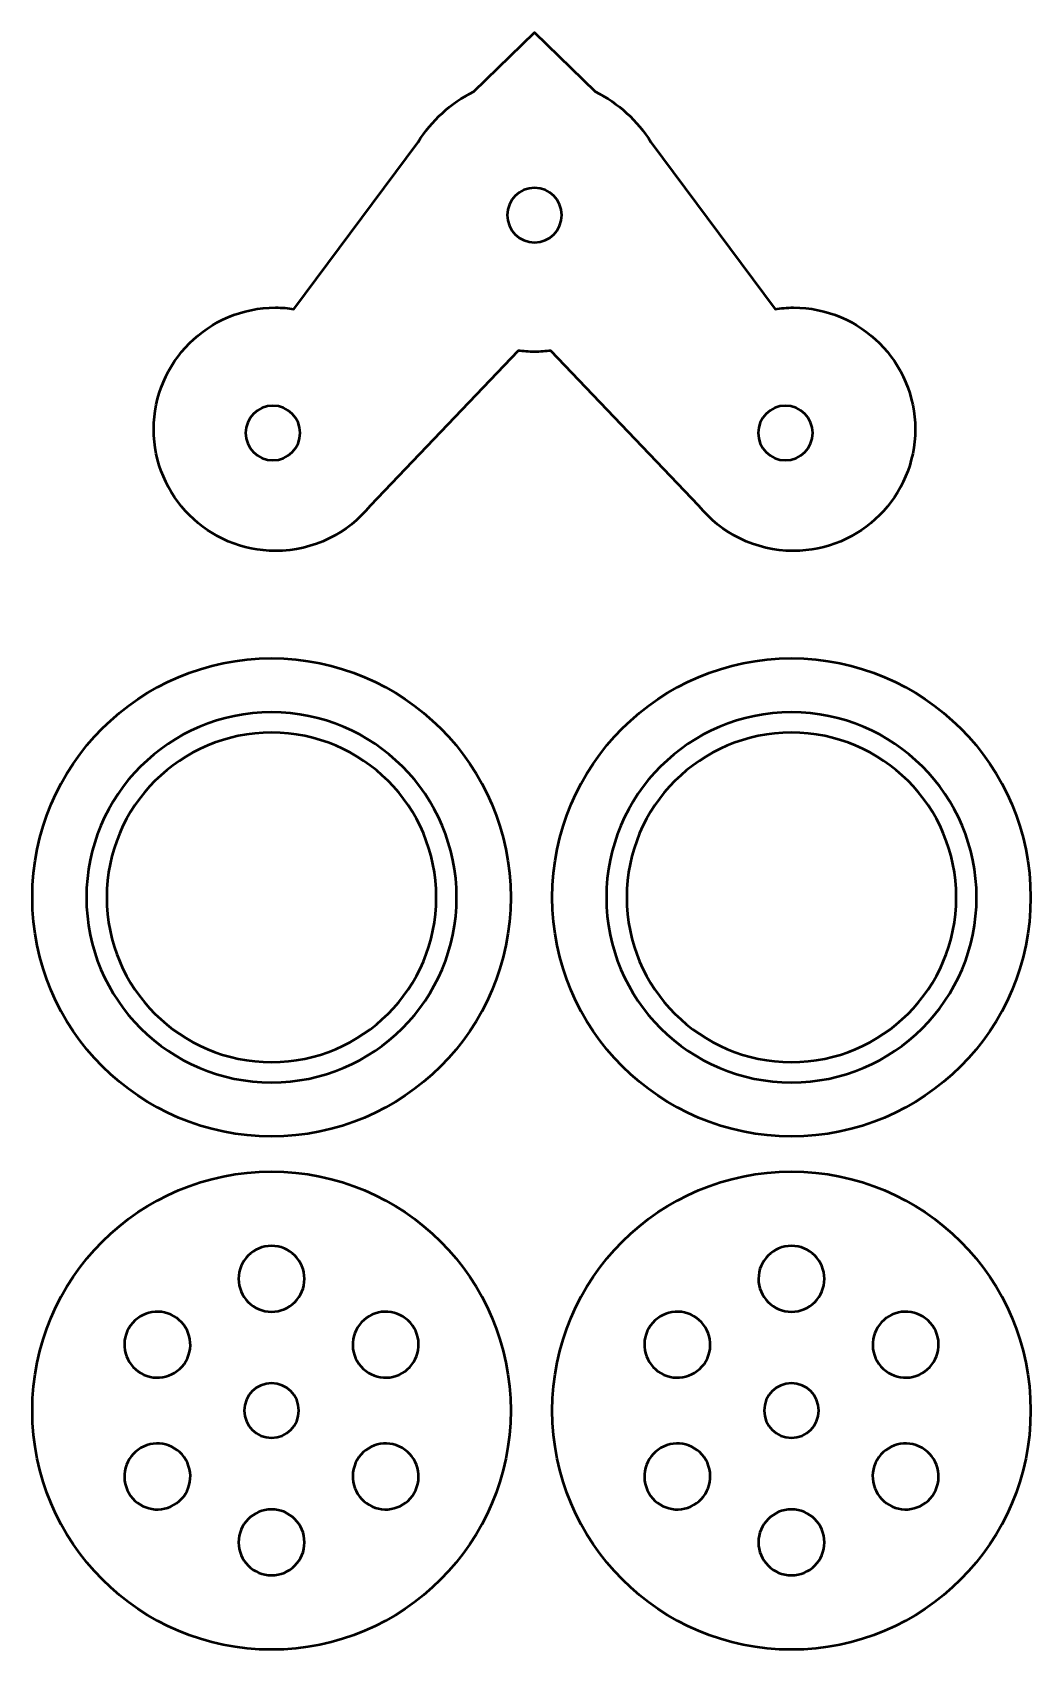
# Model space of a CAD drawing. Header units: inches. Extents: x 247 to 2765, y -1897 to -1110.
# Drawn here: x 467.2 to 522, y -1810.2 to -1721.3 of the extents above; entities that cross this region are included whole.
import ezdxf

# ---------------------------------------------------------------- set-up
doc = ezdxf.new("R2010")
doc.units = ezdxf.units.IN
doc.header["$MEASUREMENT"] = 0
doc.layers.add('Layer 1', color=7, linetype='Continuous')

# ---------------------------------------------------------------- blocks, each defined once
blk = doc.blocks.new('block 14')
at = {"layer": 'Layer 1', "color": 18, "lineweight": 50, "true_color": 0x010101}
for points in [[(480.317, -1755.723), (473.06, -1755.723), (467.176, -1761.607), (467.176, -1768.864), (467.176, -1776.122), (473.06, -1782.005), (480.317, -1782.005), (487.574, -1782.005), (493.458, -1776.122), (493.458, -1768.864), (493.458, -1761.607), (487.575, -1755.723), (480.317, -1755.723)], [(480.317, -1777.919), (475.316, -1777.919), (471.262, -1773.866), (471.262, -1768.864), (471.262, -1763.863), (475.316, -1759.81), (480.317, -1759.81), (485.318, -1759.81), (489.372, -1763.863), (489.372, -1768.864), (489.372, -1773.865), (485.318, -1777.919), (480.317, -1777.919)]]:
    blk.add_open_spline(points, degree=3, knots=[0, 0, 0, 0, 1, 1, 1, 2, 2, 2, 3, 3, 3, 4, 4, 4, 4], dxfattribs=at)
at = {"layer": 'Layer 1', "color": 240, "lineweight": 50, "true_color": 0xec2227}
blk.add_open_spline([(480.317, -1758.692), (485.935, -1758.692), (490.489, -1763.246), (490.489, -1768.864), (490.489, -1774.482), (485.935, -1779.036), (480.317, -1779.036), (474.699, -1779.036), (470.145, -1774.482), (470.145, -1768.864), (470.145, -1763.246), (474.699, -1758.692), (480.317, -1758.692)], degree=3, knots=[0, 0, 0, 0, 1, 1, 1, 2, 2, 2, 3, 3, 3, 4, 4, 4, 4], dxfattribs=at)
blk = doc.blocks.new('block 16')
at = {"layer": 'Layer 1', "color": 18, "lineweight": 50, "true_color": 0x010101}
for points in [[(508.886, -1755.723), (501.63, -1755.723), (495.745, -1761.607), (495.745, -1768.864), (495.745, -1776.122), (501.63, -1782.005), (508.886, -1782.005), (516.144, -1782.005), (522.027, -1776.122), (522.027, -1768.864), (522.027, -1761.607), (516.144, -1755.723), (508.886, -1755.723)], [(508.886, -1777.919), (503.885, -1777.919), (499.832, -1773.866), (499.832, -1768.864), (499.832, -1763.863), (503.885, -1759.81), (508.886, -1759.81), (513.888, -1759.81), (517.941, -1763.863), (517.941, -1768.864), (517.941, -1773.865), (513.888, -1777.919), (508.886, -1777.919)]]:
    blk.add_open_spline(points, degree=3, knots=[0, 0, 0, 0, 1, 1, 1, 2, 2, 2, 3, 3, 3, 4, 4, 4, 4], dxfattribs=at)
at = {"layer": 'Layer 1', "color": 240, "lineweight": 50, "true_color": 0xec2227}
blk.add_open_spline([(508.886, -1758.692), (514.504, -1758.692), (519.058, -1763.246), (519.058, -1768.864), (519.058, -1774.482), (514.504, -1779.036), (508.886, -1779.036), (503.269, -1779.036), (498.714, -1774.482), (498.714, -1768.864), (498.714, -1763.246), (503.269, -1758.692), (508.886, -1758.692)], degree=3, knots=[0, 0, 0, 0, 1, 1, 1, 2, 2, 2, 3, 3, 3, 4, 4, 4, 4], dxfattribs=at)

msp = doc.modelspace()

# ---------------------------------------------------------------- linework, layer by layer
at = {"layer": 'Layer 1', "color": 18, "lineweight": 50, "true_color": 0x010101}
for points, knots in [([(508.995, -1736.446), (508.65, -1736.446), (508.315, -1736.48), (507.984, -1736.53), (507.984, -1736.53), (501.164, -1727.356), (501.164, -1727.356), (500.423, -1726.167), (499.363, -1725.199), (498.101, -1724.573), (498.101, -1724.573), (494.767, -1721.318), (494.767, -1721.318), (494.767, -1721.318), (491.433, -1724.572), (491.433, -1724.572), (490.171, -1725.198), (489.11, -1726.167), (488.369, -1727.355), (488.369, -1727.355), (481.548, -1736.53), (481.548, -1736.53), (481.217, -1736.479), (480.882, -1736.446), (480.538, -1736.446), (476.844, -1736.446), (473.85, -1739.44), (473.85, -1743.133), (473.85, -1746.827), (476.844, -1749.821), (480.538, -1749.821), (482.639, -1749.821), (484.512, -1748.85), (485.738, -1747.335), (485.738, -1747.335), (493.863, -1738.815), (493.863, -1738.815), (494.16, -1738.852), (494.46, -1738.874), (494.766, -1738.874), (495.073, -1738.874), (495.372, -1738.852), (495.668, -1738.815), (495.668, -1738.815), (503.795, -1747.335), (503.795, -1747.335), (505.021, -1748.85), (506.894, -1749.821), (508.994, -1749.821), (512.688, -1749.821), (515.682, -1746.827), (515.682, -1743.133), (515.682, -1739.44), (512.688, -1736.446), (508.995, -1736.446)], [0, 0, 0, 0, 1, 1, 1, 2, 2, 2, 3, 3, 3, 4, 4, 4, 5, 5, 5, 6, 6, 6, 7, 7, 7, 8, 8, 8, 9, 9, 9, 10, 10, 10, 11, 11, 11, 12, 12, 12, 13, 13, 13, 14, 14, 14, 15, 15, 15, 16, 16, 16, 17, 17, 17, 18, 18, 18, 18]), ([(494.767, -1732.863), (493.938, -1732.863), (493.267, -1732.192), (493.267, -1731.363), (493.267, -1730.535), (493.938, -1729.863), (494.767, -1729.863), (495.595, -1729.863), (496.267, -1730.535), (496.267, -1731.363), (496.267, -1732.192), (495.595, -1732.863), (494.767, -1732.863)], [0, 0, 0, 0, 1, 1, 1, 2, 2, 2, 3, 3, 3, 4, 4, 4, 4]), ([(480.391, -1744.839), (479.562, -1744.839), (478.891, -1744.167), (478.891, -1743.339), (478.891, -1742.51), (479.562, -1741.839), (480.391, -1741.839), (481.219, -1741.839), (481.89, -1742.51), (481.89, -1743.339), (481.89, -1744.167), (481.219, -1744.839), (480.391, -1744.839)], [0, 0, 0, 0, 1, 1, 1, 2, 2, 2, 3, 3, 3, 4, 4, 4, 4]), ([(508.554, -1744.839), (507.725, -1744.839), (507.054, -1744.167), (507.054, -1743.339), (507.054, -1742.51), (507.725, -1741.839), (508.554, -1741.839), (509.382, -1741.839), (510.054, -1742.51), (510.054, -1743.339), (510.054, -1744.167), (509.382, -1744.839), (508.554, -1744.839)], [0, 0, 0, 0, 1, 1, 1, 2, 2, 2, 3, 3, 3, 4, 4, 4, 4]), ([(480.317, -1783.931), (473.06, -1783.931), (467.176, -1789.815), (467.176, -1797.072), (467.176, -1804.329), (473.06, -1810.213), (480.317, -1810.213), (487.574, -1810.213), (493.458, -1804.329), (493.458, -1797.072), (493.458, -1789.814), (487.575, -1783.931), (480.317, -1783.931)], [0, 0, 0, 0, 1, 1, 1, 2, 2, 2, 3, 3, 3, 4, 4, 4, 4]), ([(508.886, -1783.931), (501.63, -1783.931), (495.745, -1789.815), (495.745, -1797.072), (495.745, -1804.329), (501.63, -1810.213), (508.886, -1810.213), (516.144, -1810.213), (522.027, -1804.329), (522.027, -1797.072), (522.027, -1789.814), (516.144, -1783.931), (508.886, -1783.931)], [0, 0, 0, 0, 1, 1, 1, 2, 2, 2, 3, 3, 3, 4, 4, 4, 4]), ([(480.317, -1788.017), (481.318, -1788.017), (482.129, -1788.829), (482.129, -1789.829), (482.129, -1790.83), (481.318, -1791.642), (480.317, -1791.642), (479.316, -1791.642), (478.505, -1790.83), (478.505, -1789.829), (478.506, -1788.828), (479.317, -1788.017), (480.317, -1788.017)], [0, 0, 0, 0, 1, 1, 1, 2, 2, 2, 3, 3, 3, 4, 4, 4, 4]), ([(508.886, -1788.017), (509.888, -1788.017), (510.699, -1788.829), (510.699, -1789.829), (510.699, -1790.83), (509.888, -1791.642), (508.886, -1791.642), (507.885, -1791.642), (507.074, -1790.83), (507.074, -1789.829), (507.075, -1788.828), (507.886, -1788.017), (508.886, -1788.017)], [0, 0, 0, 0, 1, 1, 1, 2, 2, 2, 3, 3, 3, 4, 4, 4, 4]), ([(472.475, -1792.544), (472.976, -1791.677), (474.084, -1791.38), (474.951, -1791.881), (475.817, -1792.381), (476.114, -1793.49), (475.614, -1794.357), (475.113, -1795.223), (474.005, -1795.52), (473.139, -1795.019), (472.272, -1794.519), (471.974, -1793.411), (472.475, -1792.544)], [0, 0, 0, 0, 1, 1, 1, 2, 2, 2, 3, 3, 3, 4, 4, 4, 4]), ([(487.496, -1795.019), (486.63, -1795.519), (485.521, -1795.222), (485.021, -1794.356), (484.52, -1793.489), (484.818, -1792.38), (485.684, -1791.88), (486.55, -1791.38), (487.658, -1791.676), (488.159, -1792.543), (488.659, -1793.41), (488.362, -1794.519), (487.496, -1795.019)], [0, 0, 0, 0, 1, 1, 1, 2, 2, 2, 3, 3, 3, 4, 4, 4, 4]), ([(501.045, -1792.544), (501.545, -1791.677), (502.653, -1791.38), (503.519, -1791.881), (504.386, -1792.381), (504.683, -1793.49), (504.183, -1794.357), (503.682, -1795.223), (502.574, -1795.52), (501.708, -1795.019), (500.841, -1794.519), (500.544, -1793.411), (501.045, -1792.544)], [0, 0, 0, 0, 1, 1, 1, 2, 2, 2, 3, 3, 3, 4, 4, 4, 4]), ([(516.065, -1795.019), (515.199, -1795.519), (514.09, -1795.222), (513.59, -1794.356), (513.089, -1793.489), (513.387, -1792.38), (514.253, -1791.88), (515.12, -1791.38), (516.228, -1791.676), (516.728, -1792.543), (517.229, -1793.41), (516.932, -1794.519), (516.065, -1795.019)], [0, 0, 0, 0, 1, 1, 1, 2, 2, 2, 3, 3, 3, 4, 4, 4, 4]), ([(480.317, -1798.571), (479.488, -1798.571), (478.817, -1797.901), (478.817, -1797.072), (478.817, -1796.244), (479.488, -1795.572), (480.317, -1795.572), (481.145, -1795.572), (481.817, -1796.244), (481.817, -1797.072), (481.817, -1797.9), (481.146, -1798.571), (480.317, -1798.571)], [0, 0, 0, 0, 1, 1, 1, 2, 2, 2, 3, 3, 3, 4, 4, 4, 4]), ([(508.886, -1798.571), (508.058, -1798.571), (507.386, -1797.901), (507.386, -1797.072), (507.386, -1796.244), (508.058, -1795.572), (508.886, -1795.572), (509.715, -1795.572), (510.386, -1796.244), (510.386, -1797.072), (510.386, -1797.9), (509.715, -1798.571), (508.886, -1798.571)], [0, 0, 0, 0, 1, 1, 1, 2, 2, 2, 3, 3, 3, 4, 4, 4, 4]), ([(474.951, -1802.261), (474.084, -1802.762), (472.976, -1802.465), (472.475, -1801.599), (471.975, -1800.732), (472.272, -1799.624), (473.139, -1799.124), (474.005, -1798.623), (475.113, -1798.92), (475.614, -1799.786), (476.114, -1800.654), (475.817, -1801.762), (474.951, -1802.261)], [0, 0, 0, 0, 1, 1, 1, 2, 2, 2, 3, 3, 3, 4, 4, 4, 4]), ([(488.158, -1801.599), (487.658, -1802.465), (486.55, -1802.762), (485.684, -1802.261), (484.817, -1801.762), (484.52, -1800.654), (485.02, -1799.787), (485.521, -1798.92), (486.629, -1798.623), (487.495, -1799.124), (488.361, -1799.624), (488.659, -1800.732), (488.158, -1801.599)], [0, 0, 0, 0, 1, 1, 1, 2, 2, 2, 3, 3, 3, 4, 4, 4, 4]), ([(503.52, -1802.261), (502.653, -1802.762), (501.545, -1802.465), (501.045, -1801.599), (500.545, -1800.732), (500.842, -1799.624), (501.708, -1799.124), (502.574, -1798.623), (503.682, -1798.92), (504.183, -1799.786), (504.683, -1800.654), (504.386, -1801.762), (503.52, -1802.261)], [0, 0, 0, 0, 1, 1, 1, 2, 2, 2, 3, 3, 3, 4, 4, 4, 4]), ([(516.728, -1801.599), (516.227, -1802.465), (515.119, -1802.762), (514.253, -1802.261), (513.387, -1801.762), (513.089, -1800.654), (513.589, -1799.787), (514.09, -1798.92), (515.199, -1798.623), (516.065, -1799.124), (516.931, -1799.624), (517.228, -1800.732), (516.728, -1801.599)], [0, 0, 0, 0, 1, 1, 1, 2, 2, 2, 3, 3, 3, 4, 4, 4, 4]), ([(480.317, -1806.126), (479.316, -1806.126), (478.505, -1805.315), (478.505, -1804.314), (478.505, -1803.314), (479.316, -1802.503), (480.317, -1802.503), (481.318, -1802.503), (482.129, -1803.314), (482.129, -1804.314), (482.129, -1805.315), (481.318, -1806.126), (480.317, -1806.126)], [0, 0, 0, 0, 1, 1, 1, 2, 2, 2, 3, 3, 3, 4, 4, 4, 4]), ([(508.886, -1806.126), (507.885, -1806.126), (507.074, -1805.315), (507.074, -1804.314), (507.074, -1803.314), (507.885, -1802.503), (508.886, -1802.503), (509.888, -1802.503), (510.699, -1803.314), (510.699, -1804.314), (510.699, -1805.315), (509.888, -1806.126), (508.886, -1806.126)], [0, 0, 0, 0, 1, 1, 1, 2, 2, 2, 3, 3, 3, 4, 4, 4, 4])]:
    msp.add_open_spline(points, degree=3, knots=knots, dxfattribs=at)

# ---------------------------------------------------------------- block references
at = {"layer": 'Layer 1'}
for name in ['block 14', 'block 16']:
    msp.add_blockref(name, (0, 0), dxfattribs=at)

doc.saveas('drawing.dxf')
